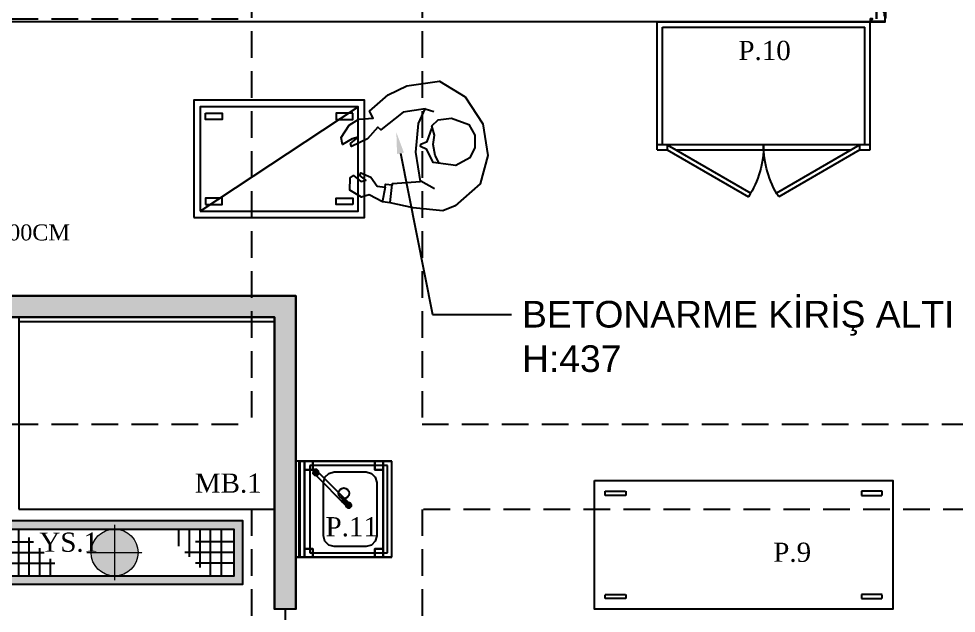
# Model space of a CAD drawing. Header units: millimetres. Extents: x -29311 to -3405, y 28913 to 42880.
# Drawn here: x -15920.4 to -15480.7, y 39568.9 to 39847.8 of the extents above; entities that cross this region are included whole.
import ezdxf
from ezdxf import colors
from ezdxf.entities.mleader import LeaderData, LeaderLine
from ezdxf.enums import TextEntityAlignment as Align
from ezdxf.math import Vec2, Vec3

# ---------------------------------------------------------------- set-up
doc = ezdxf.new("R2010")
doc.units = ezdxf.units.MM
doc.linetypes.add('DASHED2', pattern=[0.375, 0.25, -0.125])
doc.linetypes.add('HIDDEN', pattern=[0.375, 0.25, -0.125])
for name, color, linetype in [('1.2 mm sac', 7, 'Continuous'), ('A-BA-HIDDEN', 136, 'HIDDEN'), ('A-BA-KALIP-YAZI', 246, 'Continuous'), ('A-DUVAR', 53, 'Continuous'), ('A-DUVAR-ALCIPAN', 9, 'Continuous'), ('A-KAPI', 214, 'Continuous'), ('A-KAPI-AKSESUAR', 206, 'Continuous'), ('A-KAPI-METAL', 84, 'Continuous'), ('A-KAPI-PROFIL', 206, 'Continuous'), ('A-MERDIVEN', 125, 'Continuous'), ('A-SIVA-ALCIPAN', 247, 'Continuous'), ('A-SIVA-IC', 97, 'Continuous'), ('A-YALITIM-ISI', 251, 'BATTING'), ('A-YAZI', 136, 'Continuous'), ('Duvar-200 cm', 7, 'Continuous'), ('Kıtc-002 Çizgi', 7, 'Continuous'), ('Kıtc-039 İnsan', 32, 'Continuous'), ('level', 10, 'Continuous')]:
    doc.layers.add(name, color=color, linetype=linetype)
for name, color, linetype, lineweight in [('GRC-Ekipman', 4, 'Continuous', 25), ('TES_SU', 150, 'Continuous', 25), ('yerizg-a', 7, 'Continuous', 15), ('yerizg-b', 7, 'Continuous', 9)]:
    doc.layers.add(name, color=color, linetype=linetype, lineweight=lineweight)
doc.styles.get("Standard").update_dxf_attribs({"font": 'arial.ttf'})
doc.styles.add('YAZ-50', font='times.ttf', dxfattribs={"width": 0.9})
doc.linetypes.add('BATTING', pattern='A,0.00254,-2.54,[134,ltypeshp.shx,S=2.54,R=0,X=-2.54,Y=0],-5.08,[134,ltypeshp.shx,S=2.54,R=180,X=2.54,Y=0],-2.54', length=10.16254)

# ---------------------------------------------------------------- blocks, each defined once
blk = doc.blocks.new('YANGIN KAPISII')
at = {"color": 8, "linetype": 'HIDDEN'}
blk.add_lwpolyline([(84749.46, 15361.45), (84749.46, 15468.15, -0.411438), (84856.16, 15362.46, -0.002371), (84856.17, 15361.45)], format="xyb", dxfattribs=at)
for radius in [1, 0.5, 0.4]:
    blk.add_circle((84749.34, 15360.92), radius)
at = {"linetype": 'ByBlock', "ltscale": 12}
blk.add_arc((84752.03, 15356.41), 0.0345, 194.5866, 261.4164, dxfattribs=at)
at = {"layer": '1.2 mm sac', "color": 0}
blk.add_line((84751.99, 15360.18), (84751.99, 15356.4), dxfattribs=at)
at = {"layer": 'A-DUVAR'}
for points in [[(84748.14, 15353.42), (84748.14, 15343.42)], [(84858.14, 15353.42), (84858.14, 15343.42)]]:
    blk.add_lwpolyline(points, dxfattribs=at)
at = {"layer": 'A-DUVAR-ALCIPAN', "linetype": 'ByBlock', "ltscale": 12}
for p, q in [((84752.19, 15360.57), (84856.19, 15360.57)), ((84752.19, 15357.57), (84854.49, 15357.57))]:
    blk.add_line(p, q, dxfattribs=at)
at = {"layer": 'A-KAPI-AKSESUAR', "ltscale": 12}
for points in [[(84758.34, 15356.22), (84764.34, 15356.22), (84764.34, 15354.22), (84758.34, 15354.22)], [(84842.34, 15356.22), (84848.34, 15356.22), (84848.34, 15354.22), (84842.34, 15354.22)]]:
    blk.add_lwpolyline(points, close=True, dxfattribs=at)
for points in [[(84846.34, 15354.22), (84846.34, 15352.62, -0.414214), (84842.94, 15349.22), (84763.74, 15349.22, -0.414214), (84760.34, 15352.62), (84760.34, 15354.22)], [(84844.34, 15354.22), (84844.34, 15352.62, -0.414214), (84842.94, 15351.22), (84763.74, 15351.22, -0.414214), (84762.34, 15352.62), (84762.34, 15354.22)]]:
    blk.add_lwpolyline(points, format="xyb", dxfattribs=at)
at = {"layer": 'A-KAPI-METAL'}
for p, q in [((84750.34, 15361.84), (84750.34, 15360.1)), ((84856.26, 15361.92), (84750.42, 15361.92)), ((84750.42, 15360.02), (84751.78, 15360.02)), ((84856.19, 15361.77), (84750.49, 15361.77)), ((84750.49, 15361.77), (84750.49, 15360.57)), ((84750.49, 15361.77), (84750.49, 15360.17)), ((84751.8, 15360.17), (84750.49, 15360.17)), ((84750.54, 15360.17), (84750.54, 15360.32)), ((84750.54, 15360.32), (84751.91, 15360.32)), ((84751.78, 15360.02), (84751.78, 15360.17)), ((84751.84, 15360.15), (84751.84, 15356.3)), ((84751.99, 15356.37), (84751.99, 15361.77)), ((84751.99, 15361.77), (84753.99, 15361.77)), ((84752.19, 15356.57), (84752.19, 15361.57)), ((84753.99, 15361.57), (84752.19, 15361.57)), ((84753.99, 15361.57), (84753.99, 15361.77)), ((84854.69, 15361.77), (84852.69, 15361.77)), ((84852.69, 15361.77), (84852.69, 15361.57)), ((84852.69, 15361.57), (84854.49, 15361.57)), ((84854.49, 15356.57), (84854.49, 15361.57)), ((84854.69, 15356.37), (84854.69, 15361.77)), ((84856.15, 15360.32), (84854.78, 15360.32)), ((84854.84, 15360.15), (84854.84, 15356.3)), ((84854.88, 15360.17), (84856.19, 15360.17)), ((84854.9, 15360.02), (84854.9, 15360.17)), ((84856.26, 15360.02), (84854.9, 15360.02)), ((84856.15, 15360.17), (84856.15, 15360.32)), ((84856.19, 15360.57), (84856.19, 15361.77)), ((84856.19, 15361.77), (84856.19, 15360.17)), ((84856.34, 15361.84), (84856.34, 15360.1)), ((84751.92, 15356.22), (84772.17, 15356.22)), ((84751.99, 15356.37), (84753.99, 15356.37)), ((84753.99, 15356.57), (84752.19, 15356.57)), ((84753.99, 15356.37), (84753.99, 15356.57)), ((84854.69, 15356.37), (84753.99, 15356.37)), ((84854.76, 15356.22), (84756.71, 15356.22)), ((84854.49, 15356.57), (84852.69, 15356.57)), ((84852.69, 15356.57), (84852.69, 15356.37)), ((84854.69, 15356.37), (84852.69, 15356.37))]:
    blk.add_line(p, q, dxfattribs=at)
for points in [[(84745.14, 15358.52, 0.414214), (84745.24, 15358.42), (84746.14, 15358.42), (84746.14, 15358.62), (84745.39, 15358.62, -0.414214), (84745.34, 15358.67), (84745.34, 15359.67, -0.414214), (84745.39, 15359.72), (84750.79, 15359.72, -0.414214), (84750.84, 15359.67), (84750.84, 15354.22, 0.414214), (84750.97, 15354.12), (84752.24, 15354.12, 0.414154), (84752.34, 15354.22), (84752.34, 15355.67), (84752.34, 15345.41), (84752.34, 15344), (84752.34, 15345.41), (84752.14, 15345.41), (84752.14, 15344, 1), (84752.54, 15344), (84752.54, 15355.7, 0.938583), (84752.14, 15355.67), (84752.14, 15354.37, -0.414214), (84752.09, 15354.32), (84751.1, 15354.32, -0.414214), (84751.04, 15354.37), (84751.04, 15359.82, 0.414214), (84750.94, 15359.92), (84745.24, 15359.92, 0.414214), (84745.14, 15359.82)], [(84861.54, 15358.52, -0.414214), (84861.44, 15358.42), (84860.54, 15358.42), (84860.54, 15358.62), (84861.29, 15358.62, 0.414214), (84861.34, 15358.67), (84861.34, 15359.67, 0.414214), (84861.29, 15359.72), (84855.49, 15359.72, 0.414214), (84855.44, 15359.67), (84855.44, 15354.12, -0.414214), (84855.32, 15354.02), (84854.04, 15354.02, -0.414154), (84853.94, 15354.12), (84853.94, 15355.67), (84853.94, 15345.41), (84853.94, 15344), (84853.94, 15345.41), (84854.14, 15345.41), (84854.14, 15344, -1), (84853.74, 15344), (84853.74, 15355.7, -0.938583), (84854.14, 15355.67), (84854.14, 15354.27, 0.414214), (84854.19, 15354.22), (84855.19, 15354.22, 0.414214), (84855.24, 15354.27), (84855.24, 15359.82, -0.414214), (84855.34, 15359.92), (84861.44, 15359.92, -0.414214), (84861.54, 15359.82)], [(84745.24, 15341.92), (84752.04, 15341.92, 0.414214), (84752.14, 15342.02), (84752.14, 15350.01), (84751.94, 15350.01), (84751.94, 15342.17, -0.414214), (84751.89, 15342.12), (84745.39, 15342.12, -0.414214), (84745.34, 15342.17), (84745.34, 15343.17, -0.414214), (84745.39, 15343.22), (84746.14, 15343.22), (84746.14, 15343.42), (84745.24, 15343.42, 0.414214), (84745.14, 15343.32), (84745.14, 15342.02, 0.414214)], [(84861.04, 15341.92), (84854.24, 15341.92, -0.414214), (84854.14, 15342.02), (84854.14, 15350.01), (84854.34, 15350.01), (84854.34, 15342.17, 0.414214), (84854.39, 15342.12), (84860.89, 15342.12, 0.414214), (84860.94, 15342.17), (84860.94, 15343.17, 0.414214), (84860.89, 15343.22), (84860.14, 15343.22), (84860.14, 15343.42), (84861.04, 15343.42, -0.414214), (84861.14, 15343.32), (84861.14, 15342.02, -0.414214)]]:
    blk.add_lwpolyline(points, format="xyb", close=True, dxfattribs=at)
for centre, radius, start, end in [((84750.42, 15361.84), 0.08, 90, 180), ((84750.42, 15360.1), 0.08, 180, 270), ((84751.8, 15360.13), 0.0478, 25.1719, 86.1095), ((84751.91, 15360.24), 0.0816, 357.7148, 94.0381), ((84854.77, 15360.24), 0.0816, 85.9619, 182.2852), ((84854.89, 15360.13), 0.0478, 93.8905, 154.8281), ((84856.26, 15361.84), 0.08, 0, 90), ((84856.26, 15360.1), 0.08, 270, 0), ((84751.92, 15356.3), 0.08, 180, 270), ((84854.76, 15356.3), 0.08, 270, 0)]:
    blk.add_arc(centre, radius, start, end, dxfattribs=at)
at = {"layer": 'A-KAPI-PROFIL'}
for points in [[(84749.79, 15351.02), (84750.89, 15347.97), (84750.89, 15346.91), (84751.89, 15346.91), (84751.89, 15348.14), (84750.73, 15351.36), (84750.73, 15359.72), (84749.79, 15359.72)], [(84856.5, 15351.02), (84855.4, 15347.97), (84855.4, 15346.91), (84854.4, 15346.91), (84854.4, 15348.14), (84855.56, 15351.36), (84855.56, 15359.72), (84856.5, 15359.72)]]:
    blk.add_lwpolyline(points, close=True, dxfattribs=at)
at = {"layer": 'A-KAPI-PROFIL', "color": 8}
for points in [[(84752.12, 15354.85, -0.414214), (84751.92, 15354.65), (84751.27, 15354.65, -0.414214), (84751.07, 15354.85), (84751.07, 15355.92, -0.414214), (84751.27, 15356.12), (84752.67, 15356.12, -0.414214), (84752.77, 15356.02), (84752.77, 15355.72, -1), (84752.57, 15355.72), (84752.57, 15355.87), (84752.12, 15355.87)], [(84855.22, 15354.85, -0.414214), (84855.02, 15354.65), (84854.37, 15354.65, -0.414214), (84854.17, 15354.85), (84854.17, 15355.87), (84853.72, 15355.87), (84853.72, 15355.72, -1), (84853.52, 15355.72), (84853.52, 15356.02, -0.414214), (84853.62, 15356.12), (84854.74, 15356.12), (84855.02, 15356.12, -0.414214), (84855.22, 15355.92)]]:
    blk.add_lwpolyline(points, format="xyb", close=True, dxfattribs=at)
at = {"layer": 'A-KAPI-PROFIL'}
for points in [[(84751.79, 15344.6), (84751.89, 15344.6), (84751.89, 15346.17), (84751.11, 15347.53), (84751.11, 15349.91), (84751.81, 15349.91), (84751.81, 15350.01), (84751.01, 15350.01), (84751.01, 15347.51), (84751.79, 15346.15), (84751.79, 15344.6)], [(84854.5, 15344.6), (84854.4, 15344.6), (84854.4, 15346.17), (84855.18, 15347.53), (84855.18, 15349.91), (84854.48, 15349.91), (84854.48, 15350.01), (84855.28, 15350.01), (84855.28, 15347.51), (84854.5, 15346.15), (84854.5, 15344.6)]]:
    blk.add_lwpolyline(points, dxfattribs=at)
at = {"layer": 'A-YALITIM-ISI', "linetype": 'BATTING', "ltscale": 0.001}
blk.add_line((84854.49, 15359.07), (84752.19, 15359.07), dxfattribs=at)
at = {"layer": 'DEFPOINTS', "linetype": 'ByBlock', "ltscale": 12}
for p, q in [((84748.14, 15343.42), (84748.14, 15358.42)), ((84858.14, 15343.42), (84858.14, 15358.42))]:
    blk.add_line(p, q, dxfattribs=at)
at = {"layer": 'level', "insert": (84751.83, 15364.72), "char_height": 8, "width": 13.9869, "attachment_point": 9, "rotation": 270}
blk.add_mtext('YK-110-220', dxfattribs=at)
blk = doc.blocks.new('TAKIM DOLABI')
at = {"linetype": 'Continuous'}
for p, q in [((93817.79, 15146.28), (93717.79, 15146.28)), ((93717.79, 15086.28), (93717.79, 15146.28)), ((93817.79, 15086.28), (93817.79, 15146.28)), ((93815.29, 15143.78), (93720.29, 15143.78)), ((93720.29, 15088.78), (93720.29, 15143.78)), ((93815.29, 15088.78), (93815.29, 15143.78)), ((93817.79, 15088.78), (93717.79, 15088.78)), ((93722.62, 15086.28), (93717.79, 15086.28)), ((93808.96, 15086.28), (93726.62, 15086.28)), ((93817.79, 15086.28), (93812.96, 15086.28))]:
    blk.add_line(p, q, dxfattribs=at)
for p, q in [((93722.62, 15086.28), (93722.62, 15088.78)), ((93812.96, 15088.78), (93812.96, 15086.28))]:
    blk.add_line(p, q)
at = {"color": 251}
for p, q in [((93722.62, 15088.59), (93761.73, 15066.01)), ((93812.96, 15088.59), (93773.84, 15066.01)), ((93722.62, 15086.28), (93760.7, 15064.3)), ((93812.96, 15086.28), (93774.88, 15064.3))]:
    blk.add_line(p, q, dxfattribs=at)
for centre, start, end in [((93722.62, 15088.59), 327.4622, 0.2418), ((93812.96, 15088.59), 179.7582, 212.5377)]:
    blk.add_arc(centre, 45.17, start, end, dxfattribs=at)
blk = doc.blocks.new('Y-SIFON')
at = {"layer": 'yerizg-a', "color": 0, "linetype": 'Continuous'}
blk.add_circle((0, 0), 11, dxfattribs=at)
at = {"layer": 'yerizg-b', "color": 0, "linetype": 'DASHED2'}
for points in [[(0, 13), (0, -13)], [(-13, 0), (13, 0)]]:
    blk.add_lwpolyline(points, dxfattribs=at)
blk = doc.blocks.new('YS-120')
at = {"layer": 'TES_SU'}
h = blk.add_hatch(color=256, dxfattribs=at)
h.dxf.hatch_style = 1
h.paths.add_polyline_path([(93070.76, 14238.37), (93070.76, 14208.37), (93190.76, 14208.37), (93190.76, 14238.37)])
h.paths.add_polyline_path([(93074.76, 14234.37), (93186.76, 14234.37), (93186.76, 14212.37), (93074.76, 14212.37)], flags=16)
h.paths.add_polyline_path([(93090.76, 14228.37), (93090.76, 14223.37), (93095.76, 14223.37), (93095.76, 14218.37), (93080.76, 14218.37), (93080.76, 14228.37)], flags=0)
h.paths.add_polyline_path([(93119.76, 14223.37, -1), (93141.76, 14223.37, -1)], flags=16)
h.paths.add_polyline_path([(93170.76, 14228.37), (93180.76, 14228.37), (93180.76, 14218.37), (93170.76, 14218.37)], flags=0)
at = {"layer": 'TES_SU', "color": 0}
for p, q in [((93080.76, 14212.37), (93080.76, 14234.37)), ((93085.76, 14234.37), (93085.76, 14212.37)), ((93160.76, 14234.37), (93160.76, 14226.37)), ((93165.76, 14234.37), (93165.76, 14221.37)), ((93170.76, 14234.37), (93170.76, 14216.37)), ((93175.76, 14212.37), (93175.76, 14234.37)), ((93180.76, 14234.37), (93180.76, 14212.37)), ((93090.76, 14212.37), (93090.76, 14230.37)), ((93074.76, 14228.37), (93092.76, 14228.37)), ((93095.76, 14212.37), (93095.76, 14225.37)), ((93186.76, 14228.37), (93168.76, 14228.37)), ((93074.76, 14223.37), (93097.76, 14223.37)), ((93186.76, 14223.37), (93163.76, 14223.37)), ((93074.76, 14218.37), (93102.76, 14218.37)), ((93100.76, 14212.37), (93100.76, 14220.37)), ((93186.76, 14218.37), (93168.76, 14218.37))]:
    blk.add_line(p, q, dxfattribs=at)
for points in [[(93070.76, 14238.37), (93190.76, 14238.37), (93190.76, 14208.37), (93070.76, 14208.37)], [(93074.76, 14234.37), (93186.76, 14234.37), (93186.76, 14212.37), (93074.76, 14212.37)]]:
    blk.add_lwpolyline(points, close=True, dxfattribs=at)
at = {"layer": 'TES_SU', "color": 0, "linetype": 'Continuous'}
blk.add_blockref('Y-SIFON', (93130.76, 14223.37), dxfattribs=at)
blk = doc.blocks.new('A$C580B273A')
at = {"layer": 'Kıtc-039 İnsan', "linetype": 'ByBlock'}
blk.add_line((3, 3), (77, 52), dxfattribs=at)
at = {"layer": 'Kıtc-039 İnsan', "linetype": 'ByBlock', "elevation": 0}
blk.add_lwpolyline([(106.33, 16.93), (104.11, 30.67), (105.36, 44.13), (108.55, 51.06), (98.18, 49.41), (87.72, 41.19), (86.28, 42.43), (81.5, 36.95), (74, 33.31), (73.42, 34.75), (77.04, 37.67), (74.23, 36.99), (69.68, 34.29), (69.13, 37.47), (72.87, 43.4), (77.44, 46.17), (84.11, 46.66), (82.42, 49.88), (91.06, 57.52), (99.89, 61.74), (115.27, 63.94), (127.25, 56.67), (135.53, 44.01), (137.8, 29.14), (134.26, 15.8), (122.5, 5.45), (116.72, 3.13), (102.79, 4.49), (92.02, 6.85), (88.49, 7.36), (82.26, 10.6), (78.68, 9.5), (73.09, 12.9), (73.28, 18.61), (74.83, 19.67), (78.24, 16.87), (80.59, 17.45), (77.77, 19.71), (78.37, 20.99), (82.95, 18.93), (86.02, 14.69), (89.76, 14.24), (89.87, 15.63), (93.13, 15.29), (93.19, 15.99)], close=True, dxfattribs=at)
at = {"layer": 'Kıtc-039 İnsan', "linetype": 'ByBlock'}
for points in [[(0, 0), (80, 0), (80, 55), (0, 55)], [(3, 3), (77, 3), (77, 52), (3, 52)], [(5.5, 48.92), (13.24, 48.92), (13.24, 45.93), (5.5, 45.93)], [(74.5, 48.92), (66.76, 48.92), (66.76, 45.93), (74.5, 45.93)], [(5.5, 6.08), (13.24, 6.08), (13.24, 9.07), (5.5, 9.07)], [(74.5, 6.08), (66.76, 6.08), (66.76, 9.07), (74.5, 9.07)]]:
    blk.add_lwpolyline(points, close=True, dxfattribs=at)
at = {"layer": 'Kıtc-039 İnsan', "linetype": 'ByBlock', "elevation": 0}
for points in [[(108.55, 51.06), (112.5, 49.78)], [(114.84, 25.81), (113.1, 29.02), (112.29, 34.25), (112.79, 38.62), (111.6, 43.04), (114.63, 45.83), (120.81, 46.6), (129, 43.63), (131.72, 38.6), (131.8, 32.87), (129.45, 27.99), (122.9, 24.37), (112.31, 25.76), (109.34, 31.95), (106.33, 33.28), (106.47, 34.49), (109.44, 35.67), (111.54, 41.75)], [(89.76, 14.24), (88.33, 7.09)], [(92.86, 15.45), (91.96, 7.07)], [(106.49, 17.19), (112.86, 13.56)]]:
    blk.add_lwpolyline(points, dxfattribs=at)
blk = doc.blocks.new('HarekeliT.140-60')
blk.add_lwpolyline([(-139.95, 0), (0, 0), (0, -60.39), (-139.95, -60.39)], close=True)
at = {"color": 253, "linetype": 'HIDDEN'}
for points in [[(-134.95, -5), (-125.23, -5), (-125.23, -7.01), (-134.95, -7.01)], [(-5, -5), (-14.72, -5), (-14.72, -7.01), (-5, -7.01)], [(-134.95, -53.38), (-125.23, -53.38), (-125.23, -55.39), (-134.95, -55.39)], [(-5, -53.38), (-14.72, -53.38), (-14.72, -55.39), (-5, -55.39)]]:
    blk.add_lwpolyline(points, close=True, dxfattribs=at)
blk = doc.blocks.new('el yıkama')
for p, q in [((45, 0), (0, 0)), ((0, 0), (0, -45)), ((0, -45, 81), (0, 0, 81)), ((45, -45), (45, 0)), ((45, -45, 81), (45, 0, 81)), ((0, -1.5, 85), (0, -45, 85)), ((0, -2), (45, -2)), ((45, -1.5, 85), (45, -45, 85)), ((2, -6.5, 83), (2, -43, 83)), ((43, -6.5, 83), (2, -6.5, 83)), ((2, -6.5), (2, -43)), ((43, -6.5), (2, -6.5)), ((43, -43, 83), (43, -6.5, 83)), ((43, -43), (43, -6.5)), ((2, -43, 83), (43, -43, 83)), ((2, -43), (43, -43)), ((0, -45), (45, -45)), ((0, -45, 85), (0, -45, 81)), ((0, -45, 81), (45, -45, 81)), ((45, -45, 85), (45, -45, 81))]:
    blk.add_line(p, q)
at = {"color": 251}
for p, q in [((39.56, -8.26), (23.39, -24.43)), ((40.31, -8.26), (39.56, -8.26)), ((40.83, -8.78), (40.31, -8.26)), ((40.83, -9.53), (40.83, -8.78)), ((7.5, -13.57, 60), (10, -12.9, 60)), ((7.5, -13.57), (10, -12.9)), ((10, -12.9, 60), (35, -12.9, 60)), ((10, -12.9), (35, -12.9)), ((24.66, -25.7), (40.83, -9.53)), ((35, -12.9, 60), (37.5, -13.57, 60)), ((35, -12.9), (37.5, -13.57)), ((5, -17.9, 60), (5.67, -15.4, 60)), ((5, -17.9), (5.67, -15.4)), ((5.67, -15.4, 60), (7.5, -13.57, 60)), ((5.67, -15.4), (7.5, -13.57)), ((37.5, -13.57, 60), (39.33, -15.4, 60)), ((37.5, -13.57), (39.33, -15.4)), ((39.33, -15.4, 60), (40, -17.9, 60)), ((39.33, -15.4), (40, -17.9)), ((5, -32.9, 60), (5, -17.9, 60)), ((5, -32.9), (5, -17.9)), ((40, -17.9, 60), (40, -32.9, 60)), ((40, -17.9), (40, -32.9)), ((23.39, -24.43), (23.39, -25.17)), ((23.39, -25.17), (23.92, -25.7)), ((23.92, -25.7), (24.66, -25.7)), ((5.67, -35.4, 60), (5, -32.9, 60)), ((5.67, -35.4), (5, -32.9)), ((40, -32.9, 60), (39.33, -35.4, 60)), ((40, -32.9), (39.33, -35.4)), ((7.5, -37.23, 60), (5.67, -35.4, 60)), ((7.5, -37.23), (5.67, -35.4)), ((10, -37.9, 60), (7.5, -37.23, 60)), ((10, -37.9), (7.5, -37.23)), ((35, -37.9, 60), (10, -37.9, 60)), ((35, -37.9), (10, -37.9)), ((37.5, -37.23, 60), (35, -37.9, 60)), ((37.5, -37.23), (35, -37.9)), ((39.33, -35.4, 60), (37.5, -37.23, 60)), ((39.33, -35.4), (37.5, -37.23))]:
    blk.add_line(p, q, dxfattribs=at)
at = {"color": 251, "extrusion": (-0.612372, -0.612372, 0.5)}
for p, q in [((38.58, -9.24, 92.87), (38.32, -9.5, 92.22)), ((38.32, -9.5, 92.22), (38.5, -10.06, 91.77)), ((38.5, -10.06, 91.77), (39.03, -10.59, 91.77)), ((39.14, -9.42, 93.33), (38.58, -9.24, 92.87)), ((39.03, -10.59, 91.77), (39.59, -10.77, 92.22)), ((39.67, -9.95, 93.33), (39.14, -9.42, 93.33)), ((39.59, -10.77, 92.22), (39.85, -10.51, 92.87)), ((39.85, -10.51, 92.87), (39.67, -9.95, 93.33))]:
    blk.add_line(p, q, dxfattribs=at)
at = {"color": 251}
blk.add_circle((30, -22.5), 2.5, dxfattribs=at)
for points in [[(0, -1.5, 90), (45, -1.5, 90), (45, 0, 90), (0, 0, 90)], [(45, 0, 90), (0, 0, 90), (0, 0, 81), (45, 0, 81)], [(0, -1.5, 85), (45, -1.5, 85), (45, -1.5, 90), (0, -1.5, 90)], [(41, -4, 81), (41, -4, 45), (4, -4, 45), (4, -4, 81)], [(0, -37, 45), (0, -37, 81), (0, -8, 81), (0, -8, 45)], [(45, -37, 45), (45, -8, 45), (45, -8, 81), (45, -37, 81)], [(4, -41, 63), (41, -41, 63), (41, -41, 81), (4, -41, 81)], [(4, -41, 45), (41, -41, 45), (41, -41, 62.9), (4, -41, 62.9)]]:
    blk.add_3dface(points)
for points in [[(0, -8, 81), (0, -8, 45), (0, -4, 45), (0, -4, 81)], [(0, -8, 45), (0, -8, 45), (0, -8, 45), (0, -4, 45)], [(0, -4, 81), (0, -4, 45), (4, -4, 45), (4, -4, 81)], [(0, -4, 45), (0, -8, 45), (4, -8, 45), (4, -4, 45)], [(4, -4, 81), (4, -4, 81), (0, -4, 81)], [(4, -4, 81), (4, -8, 81), (0, -8, 81), (0, -4, 81)], [(4, -4, 81), (4, -4, 45), (4, -4, 81)], [(4, -4, 45), (4, -8, 45), (4, -8, 81), (4, -4, 81)], [(41, -8, 81), (41, -8, 45), (41, -4, 45), (41, -4, 81)], [(41, -8, 45), (41, -8, 45), (41, -8, 45), (41, -4, 45)], [(41, -4, 81), (41, -4, 45), (45, -4, 45), (45, -4, 81)], [(41, -4, 45), (41, -8, 45), (45, -8, 45), (45, -4, 45)], [(45, -4, 81), (45, -4, 81), (41, -4, 81)], [(45, -4, 81), (45, -8, 81), (41, -8, 81), (41, -4, 81)], [(45, -4, 81), (45, -4, 45), (45, -4, 81)], [(45, -4, 45), (45, -8, 45), (45, -8, 81), (45, -4, 81)], [(4, -8, 81), (4, -8, 45), (0, -8, 45), (0, -8, 81)], [(4, -8, 45), (4, -8, 45), (0, -8, 45)], [(38.84, -8.98, 91.48), (38.32, -9.5, 92.22), (38.58, -9.24, 92.87), (39.3, -8.52, 91.86)], [(39.29, -7.99, 85), (38.53, -8.75, 85), (38.81, -8.99, 88.99), (39.57, -8.23, 88.99)], [(38.53, -8.75, 85), (38.54, -9.82, 85), (38.91, -9.45, 88.99), (38.81, -8.99, 88.99)], [(39.3, -8.52, 91.86), (39.99, -8.57, 92.12), (39.14, -9.42, 93.33), (38.58, -9.24, 92.87)], [(39.03, -8.78, 90.47), (38.84, -8.98, 91.48), (39.3, -8.52, 91.86), (39.56, -8.26, 90.47)], [(39.03, -9.53, 90.47), (38.89, -9.67, 91.22), (38.84, -8.98, 91.48), (39.03, -8.78, 90.47)], [(39.55, -8.27, 85.34), (39.02, -8.8, 85.34), (39.03, -8.78, 90.47), (39.56, -8.26, 90.47)], [(39.02, -8.8, 85.34), (39.03, -9.54, 85.01), (39.03, -9.53, 90.47), (39.03, -8.78, 90.47)], [(39.99, -8.57, 92.12), (40.52, -9.1, 92.12), (39.67, -9.95, 93.33), (39.14, -9.42, 93.33)], [(40.33, -8.02, 85.09), (39.29, -7.99, 85), (39.57, -8.23, 88.99), (40.27, -8.25, 88.99)], [(39.56, -8.26, 90.47), (40.31, -8.26, 90.47), (39.99, -8.57, 92.12), (39.3, -8.52, 91.86)], [(40.27, -8.29, 85.07), (39.55, -8.27, 85.34), (39.56, -8.26, 90.47), (40.31, -8.26, 90.47)], [(40.31, -8.26, 90.47), (40.83, -8.78, 90.47), (40.52, -9.1, 92.12), (39.99, -8.57, 92.12)], [(41.09, -8.78, 85.09), (40.33, -8.02, 85.09), (40.27, -8.25, 88.99), (40.84, -8.82, 88.99)], [(40.8, -8.82, 85.07), (40.27, -8.29, 85.07), (40.31, -8.26, 90.47), (40.83, -8.78, 90.47)], [(40.83, -8.78, 90.47), (40.83, -9.53, 90.47), (40.57, -9.79, 91.86), (40.52, -9.1, 92.12)], [(40.82, -9.54, 85.34), (40.8, -8.82, 85.07), (40.83, -8.78, 90.47), (40.83, -9.53, 90.47)], [(41.12, -9.83, 85), (41.09, -8.78, 85.09), (40.84, -8.82, 88.99), (40.85, -9.51, 89)], [(45, -8, 81), (45, -8, 45), (41, -8, 45), (41, -8, 81)], [(45, -8, 45), (45, -8, 45), (41, -8, 45)], [(38.89, -9.67, 91.22), (38.5, -10.06, 91.77), (38.32, -9.5, 92.22), (38.84, -8.98, 91.48)], [(39.42, -10.2, 91.22), (39.03, -10.59, 91.77), (38.5, -10.06, 91.77), (38.89, -9.67, 91.22)], [(38.54, -9.82, 85), (39.3, -10.58, 85), (39.67, -10.21, 88.99), (38.91, -9.45, 88.99)], [(39.56, -10.06, 90.47), (39.42, -10.2, 91.22), (38.89, -9.67, 91.22), (39.03, -9.53, 90.47)], [(39.03, -9.54, 85.01), (39.55, -10.06, 85.01), (39.56, -10.06, 90.47), (39.03, -9.53, 90.47)], [(39.42, -10.2, 91.22), (40.11, -10.25, 91.48), (39.59, -10.77, 92.22), (39.03, -10.59, 91.77)], [(39.3, -10.58, 85), (40.37, -10.59, 85), (40.09, -10.27, 89), (39.67, -10.21, 88.99)], [(39.56, -10.06, 90.47), (40.31, -10.06, 90.47), (40.11, -10.25, 91.48), (39.42, -10.2, 91.22)], [(39.55, -10.06, 85.01), (40.29, -10.07, 85.34), (40.31, -10.06, 90.47), (39.56, -10.06, 90.47)], [(40.11, -10.25, 91.48), (40.57, -9.79, 91.86), (39.85, -10.51, 92.87), (39.59, -10.77, 92.22)], [(40.52, -9.1, 92.12), (40.57, -9.79, 91.86), (39.85, -10.51, 92.87), (39.67, -9.95, 93.33)], [(40.37, -10.59, 85), (41.12, -9.83, 85), (40.85, -9.51, 89), (40.09, -10.27, 89)], [(40.31, -10.06, 90.47), (40.83, -9.53, 90.47), (40.57, -9.79, 91.86), (40.11, -10.25, 91.48)], [(40.29, -10.07, 85.34), (40.82, -9.54, 85.34), (40.83, -9.53, 90.47), (40.31, -10.06, 90.47)], [(25.73, -22.84, 103.77), (25.35, -22.47, 103.24), (26.33, -21.49, 102.87), (26.89, -21.67, 103.33)], [(25.35, -22.47, 102.5), (25.35, -22.47, 103.24), (26.33, -21.49, 102.87), (26.07, -21.75, 102.22)], [(25.73, -22.84, 101.97), (25.35, -22.47, 102.5), (26.07, -21.75, 102.22), (26.26, -22.31, 101.77)], [(26.25, -23.37, 103.77), (25.73, -22.84, 103.77), (26.89, -21.67, 103.33), (27.42, -22.2, 103.33)], [(23.81, -23.63, 94.84), (23.12, -24.31, 94.84), (23.12, -24.31, 95.98), (23.81, -23.63, 95.98)], [(23.92, -23.9, 96.55), (23.81, -23.63, 95.98), (23.12, -24.31, 95.98), (23.39, -24.43, 96.55)], [(23.81, -23.63, 94.84), (23.92, -23.9, 94.4), (23.39, -24.43, 94.4), (23.12, -24.31, 94.84)], [(23.12, -24.31, 94.84), (23.12, -25.28, 94.84), (23.12, -25.28, 95.98), (23.12, -24.31, 95.98)], [(23.39, -24.43, 96.55), (23.12, -24.31, 95.98), (23.12, -25.28, 95.98), (23.39, -25.17, 96.55)], [(23.12, -24.31, 94.84), (23.39, -24.43, 94.4), (23.39, -25.17, 94.4), (23.12, -25.28, 94.84)], [(23.39, -25.17, 96.55), (23.12, -25.28, 95.98), (23.81, -25.97, 95.98), (23.92, -25.7, 96.55)], [(23.12, -25.28, 94.84), (23.39, -25.17, 94.4), (23.92, -25.7, 94.4), (23.81, -25.97, 94.84)], [(23.12, -25.28, 94.84), (23.81, -25.97, 94.84), (23.81, -25.97, 95.98), (23.12, -25.28, 95.98)], [(23.92, -23.9, 100.47), (23.39, -24.43, 100.47), (23.65, -24.16, 101.86), (24.11, -23.71, 101.48)], [(23.92, -23.9, 96.55), (23.39, -24.43, 96.55), (23.39, -24.43, 100.47), (23.92, -23.9, 100.47)], [(23.39, -25.17, 100.47), (23.39, -24.43, 100.47), (23.65, -24.16, 101.86), (23.7, -24.86, 102.12)], [(23.39, -24.43, 96.55), (23.39, -25.17, 96.55), (23.39, -25.17, 100.47), (23.39, -24.43, 100.47)], [(23.92, -25.7, 100.47), (23.39, -25.17, 100.47), (23.7, -24.86, 102.12), (24.23, -25.39, 102.12)], [(23.39, -25.17, 96.55), (23.92, -25.7, 96.55), (23.92, -25.7, 100.47), (23.39, -25.17, 100.47)], [(24.11, -23.71, 101.48), (23.65, -24.16, 101.86), (24.37, -23.45, 102.87), (24.64, -23.18, 102.22)], [(23.7, -24.86, 102.12), (23.65, -24.16, 101.86), (24.37, -23.45, 102.87), (24.56, -24.01, 103.33)], [(24.23, -25.39, 102.12), (23.7, -24.86, 102.12), (24.56, -24.01, 103.33), (25.09, -24.53, 103.33)], [(24.78, -23.63, 94.84), (23.81, -23.63, 94.84), (23.81, -23.63, 95.98), (24.78, -23.63, 95.98)], [(24.66, -23.9, 96.55), (24.78, -23.63, 95.98), (23.81, -23.63, 95.98), (23.92, -23.9, 96.55)], [(24.78, -23.63, 94.84), (24.66, -23.9, 94.4), (23.92, -23.9, 94.4), (23.81, -23.63, 94.84)], [(23.92, -25.7, 96.55), (23.81, -25.97, 95.98), (24.78, -25.97, 95.98), (24.66, -25.7, 96.55)], [(23.81, -25.97, 94.84), (23.92, -25.7, 94.4), (24.66, -25.7, 94.4), (24.78, -25.97, 94.84)], [(23.81, -25.97, 94.84), (24.78, -25.97, 94.84), (24.78, -25.97, 95.98), (23.81, -25.97, 95.98)], [(24.66, -23.9, 100.47), (23.92, -23.9, 100.47), (24.11, -23.71, 101.48), (24.81, -23.76, 101.22)], [(24.66, -23.9, 96.55), (23.92, -23.9, 96.55), (23.92, -23.9, 100.47), (24.66, -23.9, 100.47)], [(24.66, -25.7, 100.47), (23.92, -25.7, 100.47), (24.23, -25.39, 102.12), (24.93, -25.44, 101.86)], [(23.92, -25.7, 96.55), (24.66, -25.7, 96.55), (24.66, -25.7, 100.47), (23.92, -25.7, 100.47)], [(24.81, -23.76, 101.22), (24.11, -23.71, 101.48), (24.64, -23.18, 102.22), (25.2, -23.37, 101.77)], [(24.93, -25.44, 101.86), (24.23, -25.39, 102.12), (25.09, -24.53, 103.33), (25.65, -24.72, 102.87)], [(24.64, -23.18, 102.22), (24.37, -23.45, 102.87), (25.35, -22.47, 103.24), (25.35, -22.47, 102.5)], [(24.56, -24.01, 103.33), (24.37, -23.45, 102.87), (25.35, -22.47, 103.24), (25.73, -22.84, 103.77)], [(25.09, -24.53, 103.33), (24.56, -24.01, 103.33), (25.73, -22.84, 103.77), (26.25, -23.37, 103.77)], [(25.2, -23.37, 101.77), (24.64, -23.18, 102.22), (25.35, -22.47, 102.5), (25.73, -22.84, 101.97)], [(25.19, -24.43, 96.55), (25.46, -24.31, 95.98), (24.78, -23.63, 95.98), (24.66, -23.9, 96.55)], [(25.46, -24.31, 94.84), (25.19, -24.43, 94.4), (24.66, -23.9, 94.4), (24.78, -23.63, 94.84)], [(24.66, -23.9, 100.47), (24.81, -23.76, 101.22), (25.33, -24.28, 101.22), (25.19, -24.43, 100.47)], [(25.19, -24.43, 96.55), (24.66, -23.9, 96.55), (24.66, -23.9, 100.47), (25.19, -24.43, 100.47)], [(25.19, -25.17, 100.47), (25.38, -24.98, 101.48), (24.93, -25.44, 101.86), (24.66, -25.7, 100.47)], [(24.66, -25.7, 96.55), (25.19, -25.17, 96.55), (25.19, -25.17, 100.47), (24.66, -25.7, 100.47)], [(24.66, -25.7, 96.55), (24.78, -25.97, 95.98), (25.46, -25.28, 95.98), (25.19, -25.17, 96.55)], [(24.78, -25.97, 94.84), (24.66, -25.7, 94.4), (25.19, -25.17, 94.4), (25.46, -25.28, 94.84)], [(25.46, -24.31, 94.84), (24.78, -23.63, 94.84), (24.78, -23.63, 95.98), (25.46, -24.31, 95.98)], [(24.78, -25.97, 94.84), (25.46, -25.28, 94.84), (25.46, -25.28, 95.98), (24.78, -25.97, 95.98)], [(24.81, -23.76, 101.22), (25.2, -23.37, 101.77), (25.72, -23.9, 101.77), (25.33, -24.28, 101.22)], [(25.38, -24.98, 101.48), (25.91, -24.46, 102.22), (25.65, -24.72, 102.87), (24.93, -25.44, 101.86)], [(25.65, -24.72, 102.87), (25.09, -24.53, 103.33), (26.25, -23.37, 103.77), (26.63, -23.74, 103.24)], [(25.19, -24.43, 100.47), (25.33, -24.28, 101.22), (25.38, -24.98, 101.48), (25.19, -25.17, 100.47)], [(25.19, -25.17, 96.55), (25.46, -25.28, 95.98), (25.46, -24.31, 95.98), (25.19, -24.43, 96.55)], [(25.46, -25.28, 94.84), (25.19, -25.17, 94.4), (25.19, -24.43, 94.4), (25.46, -24.31, 94.84)], [(25.19, -25.17, 96.55), (25.19, -24.43, 96.55), (25.19, -24.43, 100.47), (25.19, -25.17, 100.47)], [(25.2, -23.37, 101.77), (25.73, -22.84, 101.97), (26.25, -23.37, 101.97), (25.72, -23.9, 101.77)], [(25.33, -24.28, 101.22), (25.72, -23.9, 101.77), (25.91, -24.46, 102.22), (25.38, -24.98, 101.48)], [(25.46, -25.28, 94.84), (25.46, -24.31, 94.84), (25.46, -24.31, 95.98), (25.46, -25.28, 95.98)], [(25.91, -24.46, 102.22), (26.63, -23.74, 102.5), (26.63, -23.74, 103.24), (25.65, -24.72, 102.87)], [(25.72, -23.9, 101.77), (26.25, -23.37, 101.97), (26.63, -23.74, 102.5), (25.91, -24.46, 102.22)], [(25.73, -22.84, 101.97), (26.26, -22.31, 101.77), (26.78, -22.84, 101.77), (26.25, -23.37, 101.97)], [(26.63, -23.74, 103.24), (26.25, -23.37, 103.77), (27.42, -22.2, 103.33), (27.61, -22.76, 102.87)], [(26.25, -23.37, 101.97), (26.78, -22.84, 101.77), (27.34, -23.02, 102.22), (26.63, -23.74, 102.5)], [(26.63, -23.74, 102.5), (27.34, -23.02, 102.22), (27.61, -22.76, 102.87), (26.63, -23.74, 103.24)], [(0, -41, 81), (0, -41, 45), (0, -37, 45), (0, -37, 81)], [(0, -41, 45), (0, -41, 45), (0, -41, 45), (0, -37, 45)], [(0, -37, 81), (0, -37, 45), (4, -37, 45), (4, -37, 81)], [(0, -37, 45), (0, -41, 45), (4, -41, 45), (4, -37, 45)], [(4, -37, 81), (4, -37, 81), (0, -37, 81)], [(4, -37, 81), (4, -41, 81), (0, -41, 81), (0, -37, 81)], [(4, -37, 81), (4, -37, 45), (4, -37, 81)], [(4, -37, 45), (4, -41, 45), (4, -41, 81), (4, -37, 81)], [(41, -41, 81), (41, -41, 45), (41, -37, 45), (41, -37, 81)], [(41, -41, 45), (41, -41, 45), (41, -41, 45), (41, -37, 45)], [(41, -37, 81), (41, -37, 45), (45, -37, 45), (45, -37, 81)], [(41, -37, 45), (41, -41, 45), (45, -41, 45), (45, -37, 45)], [(45, -37, 81), (45, -37, 81), (41, -37, 81)], [(45, -37, 81), (45, -41, 81), (41, -41, 81), (41, -37, 81)], [(45, -37, 81), (45, -37, 45), (45, -37, 81)], [(45, -37, 45), (45, -41, 45), (45, -41, 81), (45, -37, 81)], [(4, -41, 81), (4, -41, 45), (0, -41, 45), (0, -41, 81)], [(4, -41, 45), (4, -41, 45), (0, -41, 45)], [(45, -41, 81), (45, -41, 45), (41, -41, 45), (41, -41, 81)], [(45, -41, 45), (45, -41, 45), (41, -41, 45)]]:
    blk.add_3dface(points, dxfattribs=at)
blk = doc.blocks.new('2. bodrum kat kirişileri')
at = {"layer": 'A-BA-HIDDEN', "ltscale": 50}
for points in [[(1806.63, -21294.56), (1806.63, -22735.07)], [(1886.63, -21294.56), (1886.63, -22735.07)], [(1056.63, -22544.94), (1806.63, -22544.94)], [(1056.63, -22735.07), (1806.63, -22735.07)], [(1886.63, -22735.07), (3352.13, -22735.07)], [(1806.63, -22775.07), (1537.46, -22775.07)], [(1806.63, -22775.07), (1806.63, -23075.1)], [(2199.86, -22775.07), (1886.63, -22775.07)], [(1886.63, -22775.07), (1886.63, -23074.81)]]:
    blk.add_lwpolyline(points, dxfattribs=at)
at = {"layer": 'A-BA-KALIP-YAZI'}
ml = blk.add_multileader_mtext('Standard', dxfattribs=at)
ml.set_content('BETONARME KİRİŞ ALTI \\PH:437', color=256)
ml.set_leader_properties()
ml.build(insert=Vec2(0, 0))
ml.multileader.update_dxf_attribs({"arrow_head_size": 10})
ctx = ml.context
ctx.base_point, ctx.char_height, ctx.arrow_head_size, ctx.landing_gap_size, ctx.plane_origin = Vec3(1928.57, -22683.65), 12.5, 10, 5, Vec3(2061.55, -22657.32)
notes = []
notes.append((ctx, [(0, (1, 1, 0), (1891.48, -22683.65), (1, 0), 37.08, [(0, [(1874.6, -22598.24)], 0, [])])]))
ctx.mtext.insert, ctx.mtext.flow_direction = Vec3(1933.57, -22677.29), 5
for ctx, leaders in notes:
    for number, flags, end, landing, length, lines in leaders:
        leader = LeaderData()
        leader.index, (leader.has_last_leader_line, leader.has_dogleg_vector, leader.attachment_direction) = number, flags
        leader.last_leader_point, leader.dogleg_vector, leader.dogleg_length = Vec3(end), Vec3(landing), length
        for number, points, colour, breaks in lines:
            line = LeaderLine()
            line.index, line.vertices, line.color, line.breaks = number, Vec3.list(points), colors.encode_raw_color(colour), breaks
            leader.lines.append(line)
        ctx.leaders.append(leader)

msp = doc.modelspace()

# ---------------------------------------------------------------- hatches: boundary and pattern name
at = {"layer": 'Duvar-200 cm'}
h = msp.add_hatch(color=256, dxfattribs=at)
h.dxf.hatch_style = 1
h.paths.add_polyline_path([(-15790.38, 39717.77), (-16514.83, 39717.77), (-16514.83, 39707.77), (-15800.38, 39707.77), (-15800.38, 39570.75), (-15790.38, 39570.75)])
h = msp.add_hatch(color=256, dxfattribs=at)
h.dxf.hatch_style = 1
h.paths.add_polyline_path([(-15790.38, 39468.14), (-15800.38, 39468.14), (-15800.38, 39317.69), (-15790.38, 39317.69)])
h.paths.add_polyline_path([(-15800.38, 39570.75), (-15790.38, 39570.75), (-15790.38, 39717.77), (-15811.24, 39717.77), (-15811.24, 39707.77), (-15800.38, 39707.77)])

# ---------------------------------------------------------------- linework, layer by layer
at = {"layer": 'A-DUVAR'}
msp.add_line((-15790.38, 39570.75), (-15790.38, 39717.77), dxfattribs=at)
at = {"layer": 'A-SIVA-ALCIPAN'}
for p, q in [((-15790.38, 39717.77), (-16412.83, 39717.77)), ((-15800.38, 39707.77), (-15800.38, 39570.75)), ((-15790.38, 39570.75), (-15790.38, 39708.66)), ((-15790.38, 39570.75), (-15800.38, 39570.75))]:
    msp.add_line(p, q, dxfattribs=at)
at = {"layer": 'A-SIVA-IC'}
msp.add_lwpolyline([(-15521.01, 39846.27), (-16333.01, 39846.27)], dxfattribs=at)
at = {"layer": 'Duvar-200 cm'}
for p, q in [((-16514.83, 39707.77), (-15800.38, 39707.77)), ((-15920.38, 39705.77), (-15800.38, 39705.77)), ((-15795.38, 39570.75), (-15795.38, 39468.14))]:
    msp.add_line(p, q, dxfattribs=at)
for points in [[(-16514.83, 39717.77), (-15790.38, 39717.77), (-15790.38, 39570.75), (-15800.38, 39570.75), (-15800.38, 39707.77), (-16514.83, 39707.77)], [(-16514.83, 39717.77), (-15790.38, 39717.77), (-15790.38, 39570.75), (-15800.38, 39570.75), (-15800.38, 39707.77), (-16514.83, 39707.77), (-16514.83, 39717.77)]]:
    msp.add_lwpolyline(points, dxfattribs=at)
msp.add_lwpolyline([(-15920.38, 39617.77), (-15800.38, 39617.77), (-15800.38, 39707.77), (-15920.38, 39707.77)], close=True, dxfattribs=at)

# ---------------------------------------------------------------- block references
at = {"xscale": -1}
msp.add_blockref('TAKIM DOLABI', (78196.78, 24699.99), dxfattribs=at)
at = {"layer": 'A-KAPI'}
msp.add_blockref('YANGIN KAPISII', (-100266.15, 24504.35), dxfattribs=at)
at = {"layer": 'A-MERDIVEN'}
msp.add_blockref('2. bodrum kat kirişileri', (-17617.87, 62392.7), dxfattribs=at)
at = {"layer": 'Duvar-200 cm'}
msp.add_blockref('YS-120', (-109006.2, 25373.99), dxfattribs=at)
at = {"layer": 'GRC-Ekipman', "rotation": 90}
msp.add_blockref('el yıkama', (-15790.38, 39595.16), dxfattribs=at)
at = {"layer": 'GRC-Ekipman'}
msp.add_blockref('HarekeliT.140-60', (-15510.43, 39631.14), dxfattribs=at)
at = {"layer": 'Kıtc-002 Çizgi'}
msp.add_blockref('A$C580B273A', (-15838.24, 39754.52), dxfattribs=at)

# ---------------------------------------------------------------- texts
at = {"layer": 'A-YAZI', "color": 7, "style": 'YAZ-50'}
for s, p in [('P.10', (-15570.56, 39828.4)), ('MB.1', (-15822.1, 39625.44)), ('P.11', (-15764.2, 39604.99)), ('YS.1', (-15896.92, 39597.72)), ('P.9', (-15557.61, 39593.01))]:
    msp.add_text(s, height=9, dxfattribs=at).set_placement(p, align=Align.CENTER)
at = {"layer": 'A-YAZI', "style": 'YAZ-50'}
msp.add_text('DUVAR H: 200CM', height=7.5, dxfattribs=at).set_placement((-15942.33, 39743.78), align=Align.CENTER)

doc.saveas('drawing.dxf')
